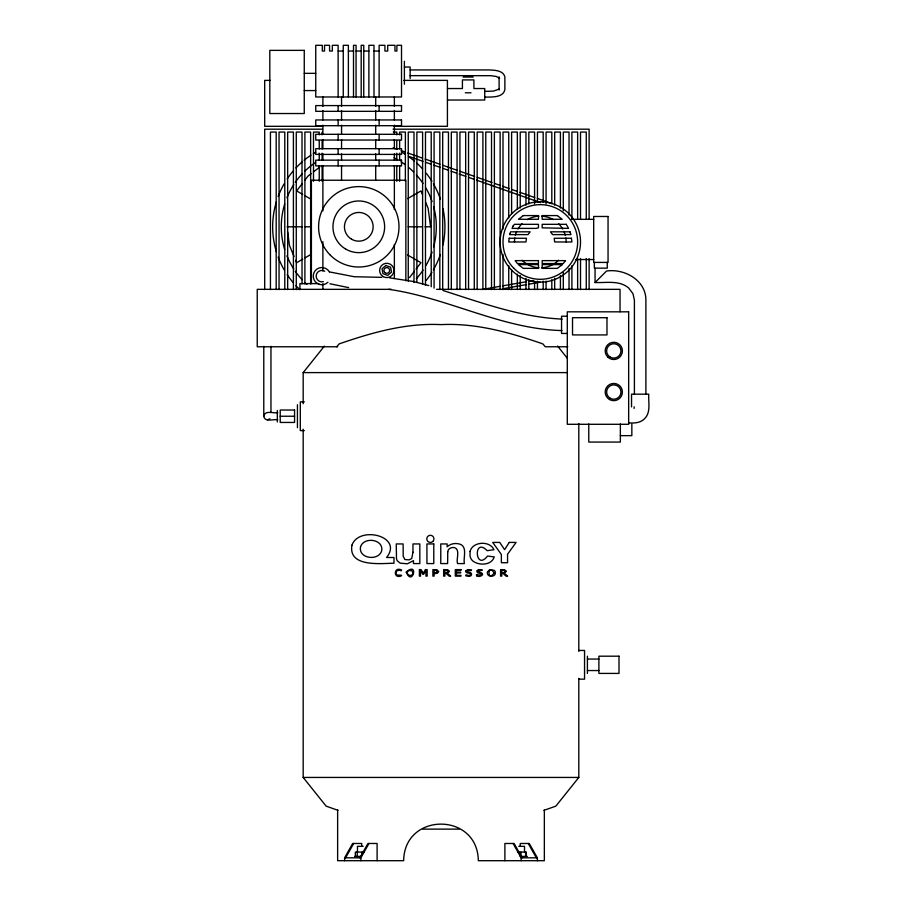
<?xml version="1.0" encoding="UTF-8"?>
<svg xmlns="http://www.w3.org/2000/svg" width="906" height="906" viewBox="0 0 906 906"><rect width="100%" height="100%" fill="white"/><g stroke="black" fill="none" stroke-linecap="round" stroke-linejoin="round"><path stroke-width="1.36" d="M521.131 860.7L521.131 857.823L513.079 843.475M277.802 419.818C273.839 418.81 264.677 422.694 263.782 416.239C264.677 409.772 273.839 413.657 277.802 412.649M344.608 860.7L344.608 857.823L352.661 843.475L361.732 843.475L361.732 846.079M345.628 857.823L353.68 843.475M359.841 857.823L367.961 843.475L377.1 843.475L377.1 860.7M360.848 860.7L360.848 857.823L368.98 843.475M302.332 183.488L296.636 190.917L302.706 194.428M304.778 180.305L308.04 176.058L311.222 173.612M409.546 277.564L414.438 271.188M416.069 269.071L420.95 262.695L407.598 254.982M303.182 403.748L303.182 372.604L324.382 346.103M578.809 678.356L578.809 777.439L555.842 806.147L543.962 810.338M336.692 346.772L339.15 343.895C372.015 332.559 405.888 322.876 440.995 324.62C476.103 322.876 509.965 332.559 542.83 343.895L545.299 346.772L567.813 346.772M595.061 268.153L595.061 282.513L606.544 271.03C624.359 268.391 645.695 280.101 645.887 299.682L645.887 394.178M313.351 171.981L319.716 167.089M269.909 418.776L267.372 419.818M302.706 259.195L296.636 262.695L295.605 260.226M305.129 257.791L311.2 254.28M407.598 198.629L420.95 190.917L422.49 194.631M481.89 289.501L499.976 286.341M502.762 285.854L526.409 281.721M529.195 281.245L533.362 280.509M502.932 288.708L526.477 284.586M529.24 284.11L540.327 282.162M338.131 51.042L343.261 51.042M348.38 51.042L353.51 51.042M356.069 51.042L361.188 51.042M363.759 51.042L368.878 51.042M373.997 51.042L379.127 51.042M404.393 67.044L410.135 67.044L410.135 78.528M410.135 69.932L489.285 69.932C494.665 70.226 503.328 70.351 504.869 76.874L504.869 89.581C503.192 98.052 491.245 96.874 484.733 97.146M304.257 73.341L315.741 73.341M410.135 75.651L490.746 75.685L496.273 76.455L499.557 78.21L499.059 76.919L499.149 89.977L499.433 89.014L493.476 91.087L484.733 91.404M463.136 77.055L473.181 77.055M270.316 80.385L264.688 80.385L264.688 126.319L322.321 126.319M403.838 80.385L447.417 80.385L447.417 126.319L393.997 126.319M447.417 88.539L462.422 88.539L462.422 79.921L473.906 79.921L473.906 88.539L484.733 88.539L484.733 100.022L447.417 100.022M304.257 90.566L315.741 90.566M465.288 92.797L471.029 92.797M322.525 129.196L264.688 129.196L264.688 289.603M393.057 129.196L589.127 129.196L589.127 219.252M393.317 132.061L396.76 132.061L396.76 134.869M571.516 219.343L593.69 219.343M287.009 226.806L302.434 226.806M305.243 226.806L310.849 226.806M408.13 226.806L422.162 226.806M424.959 226.806L430.565 226.806L428.119 208.233L425.56 202.049M575.672 259.535L593.69 259.535M595.061 282.513C606.148 283.012 619.478 279.988 628.73 288.063L632.977 293.703L634.404 300.135L634.404 394.178M318.833 283.601L299.92 283.601L299.92 289.342M391.347 289.342L257.236 289.342L257.236 346.772L337.712 346.772M436.522 289.342L620.044 289.342L620.044 311.755M567.292 316.217L561.55 316.217L561.55 333.453L567.292 333.453M562.162 319.093C521.131 317.338 481.765 302.864 442.977 290.498M561.901 330.577C501.777 329.037 447.405 297.655 388.674 289.32M303.182 372.604L567.224 372.604M304.359 401.879L300.305 401.879L300.305 430.588L304.359 430.588M280.214 416.239L294.563 416.239M628.662 422.887C634.075 423.261 640.236 423.079 644.313 418.946C651.21 412.649 648.186 402.253 648.764 394.178L631.539 394.178L631.539 406.907M620.361 435.65L631.844 435.65L631.844 424.167M476.567 574.653L480.973 575.197L481.211 573.77L477.53 572.728L476.692 570.973L478.47 569.614L482.388 569.897C482.728 571.097 472.773 570.078 480.939 572.615C485.775 574.563 478.968 577.926 476.567 575.74L476.567 574.653L476.658 575.763M579.149 650.451L584.551 650.451L584.551 679.16L579.149 679.16M587.416 659.058L598.9 659.058M587.416 670.542L598.9 670.542M303.182 429.229L303.182 777.439L578.809 777.439M422.717 829.115L459.263 829.115M363.17 846.34L357.474 846.34L357.474 852.082M518.81 846.34L524.517 846.34L524.517 852.082M364.257 852.082L355.345 852.082L355.345 856.397M517.711 852.082L526.329 852.082L526.329 856.397M354.62 856.397L360.95 856.397M520.191 856.397L527.371 856.397M344.608 857.823L360.848 857.823M521.131 857.823L537.371 857.823L537.371 860.7M381.686 277.349L354.189 276.726L329.524 271.925M389.659 277.87L413.363 281.494L428.81 285.594M348.629 287.621L329.92 283.759M634.053 408.459L634.189 406.817M393.102 147.825L397.111 149.241M401.12 150.645L405.129 152.049M407.802 152.989L422.49 158.142M425.163 159.082L439.863 164.235M442.524 165.175L457.224 170.328M459.897 171.268L474.585 176.421M477.258 177.361L491.947 182.514M494.619 183.454L499.965 185.334M502.637 186.274L509.319 188.618M511.992 189.547L517.326 191.426M519.999 192.366L534.699 197.519M537.371 198.459L550.723 203.148M408.391 156.228L423.091 161.381M425.752 162.321L431.097 164.201M433.77 165.13L440.452 167.474M443.125 168.414L448.47 170.294M451.131 171.234L456.477 173.103M459.149 174.043L465.831 176.387M468.504 177.327L473.849 179.195M476.511 180.135L540.633 202.638M338.017 810.338L326.149 806.147L303.182 777.439M305.129 195.832L311.2 199.331M557.609 346.103L567.326 358.255M537.371 857.823L529.251 843.475L520.248 843.475L520.248 846.079M528.232 843.475L536.352 857.823M522.15 857.823L514.087 843.475L504.891 843.475L504.891 860.7M294.065 256.511L289.456 245.39L287.712 232.117M620.361 423.974L620.361 442.071L588.775 442.071L588.775 423.974M607.269 262.412L607.269 268.153L594.347 268.153L594.347 262.412M589.127 258.652L589.127 289.603M587.416 656.193L587.416 673.418M586.261 219.252L586.261 132.061L580.52 132.061L580.52 219.252M586.261 258.629L586.261 289.558M580.52 258.629L580.52 289.558M578.809 423.566L578.809 651.459M577.643 219.252L577.643 132.061L571.901 132.061L571.901 219.252M577.643 258.629L577.643 289.558M571.901 265.651L571.901 289.558M569.036 215.028L569.036 132.061L563.294 132.061L563.294 210.815M569.036 268.47L569.036 289.558M563.294 272.683L563.294 289.558M560.418 207.995L560.418 132.061L554.676 132.061L554.676 205.186M560.418 275.503L560.418 289.558M554.676 278.312L554.676 289.558M551.811 203.782L551.811 132.061L546.069 132.061L546.069 203.782M551.811 279.716L551.811 289.558M546.069 281.12L546.069 289.558M544.347 809.896L544.347 860.7L478.311 860.7C477.745 811.946 404.246 811.946 403.668 860.7L337.632 860.7L337.632 809.896M543.192 202.378L543.192 132.061L537.451 132.061L537.451 202.378M543.192 281.12L543.192 289.558M537.451 281.12L537.451 289.558M534.574 203.782L534.574 132.061L528.832 132.061L528.832 203.782M534.574 281.12L534.574 289.558M528.832 279.716L528.832 289.558M525.967 205.186L525.967 132.061L520.225 132.061L520.225 207.995M525.967 278.312L525.967 289.558M525.616 852.082L525.616 856.397M520.961 852.082L520.961 856.397M520.225 275.503L520.225 289.558M517.349 209.411L517.349 132.061L511.607 132.061L511.607 213.623M517.349 274.088L517.349 289.558M511.607 269.875L511.607 289.558M508.742 217.848L508.742 132.061L503 132.061L503 229.093M508.742 265.651L508.742 289.558M503 254.405L503 289.558M500.123 289.558L500.123 132.061L494.382 132.061L494.382 289.558M491.516 289.558L491.516 132.061L485.775 132.061L485.775 289.558M482.898 289.558L482.898 132.061L477.156 132.061L477.156 289.558M474.291 289.558L474.291 132.061L468.538 132.061L468.538 289.558M465.673 289.558L465.673 132.061L459.931 132.061L459.931 289.558M457.054 289.558L457.054 132.061L451.313 132.061L451.313 289.558M448.447 289.558L448.447 132.061L442.706 132.061L442.706 289.558M439.829 289.558L439.829 132.061L434.087 132.061L434.087 288.153M431.222 286.749L431.222 132.061L425.48 132.061L425.48 285.345M422.604 283.94L422.604 132.061L416.862 132.061L416.862 282.525M413.997 282.525L413.997 132.061L408.255 132.061L408.255 281.12M405.854 280.815L405.854 180.237L311.404 180.237L311.404 283.601M405.378 181.279L405.378 132.061L399.637 132.061L399.637 134.869M404.393 61.302L404.393 84.269M399.637 140.498L399.637 148.935M399.637 153.159L399.637 160.192M399.637 165.809L399.637 181.279M396.76 140.498L396.76 148.935M396.76 153.159L396.76 160.192M396.76 165.809L396.76 181.279M394.37 96.976L394.37 106.444M394.37 110.487L394.37 119.954M394.37 125.164L394.37 134.303M394.37 139.524L394.37 148.663M394.37 153.76L394.37 160.147M394.37 165.504L394.37 209.58M394.37 244.495L394.37 278.017M379.127 96.976L379.127 45.3L384.925 45.3L384.925 51.042L387.7 51.042L387.7 45.3L394.959 45.3L394.959 51.042L396.896 51.042L396.896 45.3L401.517 45.3L401.517 96.976L315.741 96.976L315.741 45.3L322.298 45.3L322.298 51.042L324.507 51.042L324.507 45.3L329.569 45.3L329.569 51.042L332.343 51.042L332.343 45.3L338.131 45.3L338.131 96.976M379.127 105.594L379.127 111.336M379.127 119.954L379.127 125.696M379.127 134.303L379.127 140.045M379.127 148.663L379.127 154.405M379.127 160.147L379.127 165.889M375.707 96.976L375.707 106.444M375.707 110.487L375.707 119.954M375.707 125.164L375.707 134.303M375.707 139.524L375.707 148.663M375.707 153.76L375.707 160.147M375.707 165.504L375.707 180.237M373.997 96.976L373.997 45.3L368.878 45.3L368.878 96.976M363.759 96.976L363.759 45.3L361.188 45.3L361.188 96.976M362.196 852.082L362.196 855.321M357.224 852.082L357.224 856.397M356.069 96.976L356.069 45.3L353.51 45.3L353.51 96.976M348.38 96.976L348.38 45.3L343.261 45.3L343.261 96.976M341.551 96.976L341.551 106.444M341.551 110.487L341.551 119.954M341.551 125.164L341.551 134.303M341.551 139.524L341.551 148.663M341.551 153.76L341.551 160.147M341.551 165.504L341.551 180.237M338.131 105.594L338.131 111.336M338.131 119.954L338.131 125.696M338.131 134.303L338.131 140.045M338.131 148.663L338.131 154.405M338.131 160.147L338.131 165.889M322.887 96.976L322.887 106.444M322.887 110.487L322.887 119.954M322.887 125.164L322.887 134.303M322.887 139.524L322.887 148.663M322.887 153.76L322.887 160.147M322.887 165.504L322.887 210.973M322.887 241.698L322.887 271.03M322.887 283.601L322.887 289.342M322.117 132.061L322.117 134.869M322.117 140.498L322.117 148.935M322.117 153.159L322.117 160.192M322.117 165.809L322.117 181.279M319.24 134.869L319.24 132.061L313.499 132.061L313.499 181.279M319.24 140.498L319.24 148.935M319.24 153.159L319.24 160.192M319.24 165.809L319.24 181.279M310.633 283.94L310.633 132.061L304.892 132.061L304.892 283.94M302.015 283.94L302.015 132.061L296.273 132.061L296.273 289.558M297.44 404.744L297.44 427.723M293.408 289.558L293.408 132.061L287.666 132.061L287.666 289.558M284.79 289.558L284.79 132.061L279.048 132.061L279.048 289.558M277.338 410.486L277.338 421.981M276.183 289.558L276.183 132.061L270.441 132.061L270.441 289.558M270.962 346.341L270.962 412.321M263.782 346.341L263.782 416.239M323.363 281.687A5.742 5.742 0 0 1 316.183 275.39A5.742 5.742 0 0 1 324.744 271.177M327.961 282.23A8.618 8.618 0 0 1 315.277 281.687A8.618 8.618 0 0 1 316.93 269.093A8.618 8.618 0 0 1 329.331 271.834M558.594 260.249A25.844 25.844 0 0 1 541.663 267.78M538.979 267.78A25.844 25.844 0 0 1 522.049 260.249M514.483 241.97A25.844 25.844 0 0 1 514.801 237.927M515.367 235.288A25.844 25.844 0 0 1 516.714 231.46M517.949 229.048A25.844 25.844 0 0 1 522.049 223.703M527.405 219.592A25.844 25.844 0 0 1 538.979 216.172M541.663 216.172A25.844 25.844 0 0 1 553.238 219.592M558.594 223.703A25.844 25.844 0 0 1 562.705 229.048M563.928 231.46A25.844 25.844 0 0 1 565.276 235.288M565.842 237.927A25.844 25.844 0 0 1 566.159 241.97M432.094 252.027A77.52 77.52 0 0 1 425.922 265.571M423.068 270.135A77.52 77.52 0 0 1 416.386 278.697M306.908 284.405A77.52 77.52 0 0 1 304.937 282.559M302.106 279.694A77.52 77.52 0 0 1 295.277 271.256M293.77 269.014A77.52 77.52 0 0 1 286.919 255.843M284.654 249.456A77.52 77.52 0 0 1 284.654 204.167M286.919 197.768A77.52 77.52 0 0 1 293.77 184.609M295.277 182.355A77.52 77.52 0 0 1 302.106 173.929M304.937 171.053A77.52 77.52 0 0 1 315.458 162.525M394.008 157.746A77.52 77.52 0 0 1 397.553 159.671M400.996 161.778A77.52 77.52 0 0 1 405.446 164.892M408.64 167.44A77.52 77.52 0 0 1 413.612 171.993M416.386 174.926A77.52 77.52 0 0 1 423.068 183.476M425.922 188.052A77.52 77.52 0 0 1 432.094 201.596M433.668 206.749A77.52 77.52 0 0 1 433.668 246.874M442.977 208.607A86.138 86.138 0 0 1 442.977 245.016M440.361 254.473A86.138 86.138 0 0 1 433.385 269.875M431.947 272.276A86.138 86.138 0 0 1 426.25 280.362M299.897 289.66A86.138 86.138 0 0 1 295.945 285.707M293.125 282.547A86.138 86.138 0 0 1 287.157 274.643M284.201 269.875A86.138 86.138 0 0 1 278.176 257.134M276.364 251.789A86.138 86.138 0 0 1 276.364 201.823M278.176 196.477A86.138 86.138 0 0 1 284.201 183.737M287.157 178.98A86.138 86.138 0 0 1 293.125 171.064M295.945 167.916A86.138 86.138 0 0 1 301.981 162.061M304.133 160.237A86.138 86.138 0 0 1 310.962 155.175M313.329 153.658A86.138 86.138 0 0 1 315.73 152.219M401.856 152.219A86.138 86.138 0 0 1 405.446 154.405M408.946 156.783A86.138 86.138 0 0 1 414.529 161.143M416.658 163.001A86.138 86.138 0 0 1 422.592 168.946M426.25 173.261A86.138 86.138 0 0 1 431.947 181.347M433.385 183.737A86.138 86.138 0 0 1 440.361 199.15M412.966 552.23L411.732 558.515L409.07 559.885L404.869 559.523L403.204 556.307L403.113 543.94L396.25 543.94L396.488 558.843L397.179 560.712L400.18 563.147L407.372 563.792L413.453 560.633L413.453 563.577L419.829 563.577L419.829 543.94L412.966 543.94L412.966 552.23M447.757 551.913L447.621 563.577L440.769 563.577L440.769 543.94L447.134 543.94L447.134 546.828C450.418 543.577 455.503 542.807 459.818 544.121C467.802 546.737 463.057 557.745 464.382 563.577L457.53 563.577C455.956 559.07 460.576 549.953 454.574 547.598C451.664 546.986 447.813 548.515 447.757 551.913M412.921 572.864C413.113 577.111 405.707 575.718 407.598 571.72A2.174 2.152 -90 0 1 408.561 570.587L411.777 570.587L412.921 572.864M494.11 572.864C487.326 583.407 487.36 562.298 494.11 572.864M396.081 572.275C394.88 577.133 401.72 573.962 401.652 575.684C393.215 579.931 393.227 565.82 401.652 570.033L401.143 570.825A5.164 4.768 -90 0 0 398.844 570.225L396.839 570.893L396.081 572.275M406.228 572.094C412.49 587.281 419.172 560.723 406.228 572.094M487.417 572.094C486.126 577.609 496.567 577.609 495.288 572.094A2.956 2.741 -90 0 0 494.268 570.35L489.693 569.693L487.417 572.094M470.044 551.482L470.033 556.046A8.709 8.641 -90 0 0 473.204 561.301C479.478 565.729 491.573 565.367 494.28 556.918L487.541 556.046C475.027 572.15 472.977 536.25 487.179 550.667L493.94 549.749C489.931 540.372 472.468 541.437 470.044 551.482M438.617 571.573L437.315 573.305L434.099 573.691L434.099 576.125L432.887 576.125L432.887 569.602L437.066 569.817L438.617 571.573M509.229 238.255L508.742 241.97L525.967 241.97L526.454 238.255L509.229 238.255M509.818 233.793L509.704 234.609L528.028 234.609L530.169 231.823L510.633 231.823L509.818 233.793M465.854 570.973C465.242 574.155 470.95 572.116 470.508 574.846C469.274 577.054 465.344 573.26 465.729 575.74A8.369 8.301 -90 0 0 468.708 576.239C472.943 576.805 472.354 571.437 468.232 572.275C464.336 569.478 472.298 571.426 471.539 569.897L467.632 569.614L465.854 570.973M360.588 546.646C357.949 558.424 377.972 561.482 381.596 551.108C384.235 539.342 364.201 536.284 360.588 546.646M351.947 545.163C347.995 567.7 381.686 563.294 393.974 563.238L393.974 557.496L386.568 557.496C403.748 536.182 359.082 525.197 351.947 545.163M449.331 571.369L447.451 573.283L450.678 576.125L449.116 576.125L446.239 573.532L444.869 573.532L444.869 576.125L443.657 576.125L443.657 569.602L447.813 569.761L449.331 571.369M506.25 571.369L504.37 573.283L507.598 576.125L506.035 576.125L503.158 573.532L501.788 573.532L501.788 576.125L500.576 576.125L500.576 569.602L504.733 569.761L506.25 571.369M504.993 571.437L504.155 572.637L501.788 572.807L501.788 570.35L504.416 570.565L504.993 571.437M437.36 571.584L436.511 572.751L434.099 572.954L434.099 570.35L436.703 570.599L437.36 571.584M512.966 226.183L512.049 228.391L535.91 228.391L538.458 227.859L538.458 224.326L514.393 224.326L512.966 226.183M425.48 569.602L423.295 573.238L421.03 569.602L419.387 569.602L419.387 576.125L420.52 576.125L420.52 570.508L422.864 574.325L423.589 574.325L425.956 570.508L425.956 576.125L427.156 576.125L427.156 569.602L425.48 569.602M509.251 542.411L504.597 549.67L499.761 542.411L492.694 542.411L501.358 554.495L501.358 562.728L507.564 562.728L507.564 554.234L516.08 542.411L509.251 542.411M565.469 260.634L563.204 263.578L542.184 263.578L542.184 260.634L565.469 260.634M385.877 265.492L382.049 268.754L382.955 273.691L387.689 275.379L391.517 272.128L390.611 267.179L385.877 265.492M523.283 215.583L518.47 219.275L538.458 219.275L538.458 215.583L523.283 215.583M562.275 264.597L557.36 268.369L542.184 268.369L542.184 264.597L562.275 264.597M447.564 572.467L444.869 572.807L444.869 570.35L447.496 570.565L448.074 571.437A1.166 1.155 -90 0 1 447.564 572.467M304.257 50.362L269.807 50.362L269.807 113.533L304.257 113.533L304.257 50.362M401.517 105.594L315.741 105.594L315.741 111.336L401.517 111.336L401.517 105.594M401.517 119.954L315.741 119.954L315.741 125.696L401.517 125.696L401.517 119.954M401.517 134.303L315.741 134.303L315.741 140.045L401.517 140.045L401.517 134.303M401.517 148.663L315.741 148.663L315.741 154.405L401.517 154.405L401.517 148.663M401.517 160.147L315.741 160.147L315.741 165.889L401.517 165.889L401.517 160.147M557.36 215.583L542.184 215.583L542.184 219.275L562.184 219.275L557.36 215.583M608.051 216.477L593.69 216.477L593.69 262.412L608.051 262.412L608.051 216.477M566.25 224.326L542.184 224.326L542.184 227.859L568.594 228.391L566.25 224.326M570.01 231.823L550.474 231.823L552.615 234.609L570.939 234.609L570.01 231.823M571.414 238.255L554.189 238.255L554.676 241.97L571.901 241.97L571.414 238.255M538.458 260.634L515.174 260.634L517.439 263.578L538.458 263.578L538.458 260.634M538.458 264.597L518.368 264.597L523.283 268.369L538.458 268.369L538.458 264.597M628.662 311.823L567.292 311.823L567.292 424.291L628.662 424.291L628.662 311.823M606.975 317.7L572.524 317.7L572.524 334.926L606.975 334.926L606.975 317.7M294.563 410.022L280.214 410.022L280.214 422.445L294.563 422.445L294.563 410.022M433.781 543.94L426.93 543.94L426.93 563.577L433.781 563.577L433.781 543.94M460.961 569.602L455.288 569.602L455.288 576.125L460.961 576.125L460.961 575.355L456.499 575.355L456.499 572.932L460.656 572.932L460.656 572.162L456.499 572.162L456.499 570.372L460.961 570.372L460.961 569.602M619.002 656.193L598.9 656.193L598.9 673.418L619.002 673.418L619.002 656.193M383.193 276.647A7.18 7.18 0 0 0 393.951 270.441A7.18 7.18 0 0 0 383.193 264.224A7.18 7.18 0 0 0 383.193 276.647M384.744 272.468A2.877 2.877 0 0 0 389.546 271.177A2.877 2.877 0 0 0 386.035 267.666A2.877 2.877 0 0 0 384.744 272.468M610.202 398.266A7.18 7.18 0 0 0 620.972 392.049A7.18 7.18 0 0 0 610.202 385.831A7.18 7.18 0 0 0 610.202 398.266M609.489 399.512A8.618 8.618 0 0 0 622.411 392.049A8.618 8.618 0 0 0 609.489 384.586A8.618 8.618 0 0 0 609.489 399.512M607.7 356.998A8.618 8.618 0 0 0 622.116 353.136A8.618 8.618 0 0 0 611.561 342.581A8.618 8.618 0 0 0 607.7 356.998M610.202 357.123A7.18 7.18 0 0 0 620.972 350.905A7.18 7.18 0 0 0 610.202 344.688A7.18 7.18 0 0 0 610.202 357.123M513.928 268.369A37.327 37.327 0 0 0 576.375 251.63A37.327 37.327 0 0 0 530.667 205.922A37.327 37.327 0 0 0 513.928 268.369M520.225 276.783A40.192 40.192 0 0 0 580.52 241.97A40.192 40.192 0 0 0 520.225 207.157A40.192 40.192 0 0 0 520.225 276.783M432.875 541.437A3.601 3.579 -90 0 0 431.29 535.401A3.601 3.579 -90 0 0 426.907 539.806A3.601 3.579 -90 0 0 432.875 541.437M345.877 249.184A25.844 25.844 0 0 0 384.631 226.806A25.844 25.844 0 0 0 345.877 204.428A25.844 25.844 0 0 0 345.877 249.184M330.373 255.232A40.192 40.192 0 0 0 397.621 237.213A40.192 40.192 0 0 0 348.391 187.984A40.192 40.192 0 0 0 330.373 255.232M351.619 239.241A14.36 14.36 0 0 0 373.147 226.806A14.36 14.36 0 0 0 351.619 214.371A14.36 14.36 0 0 0 351.619 239.241"/></g></svg>
